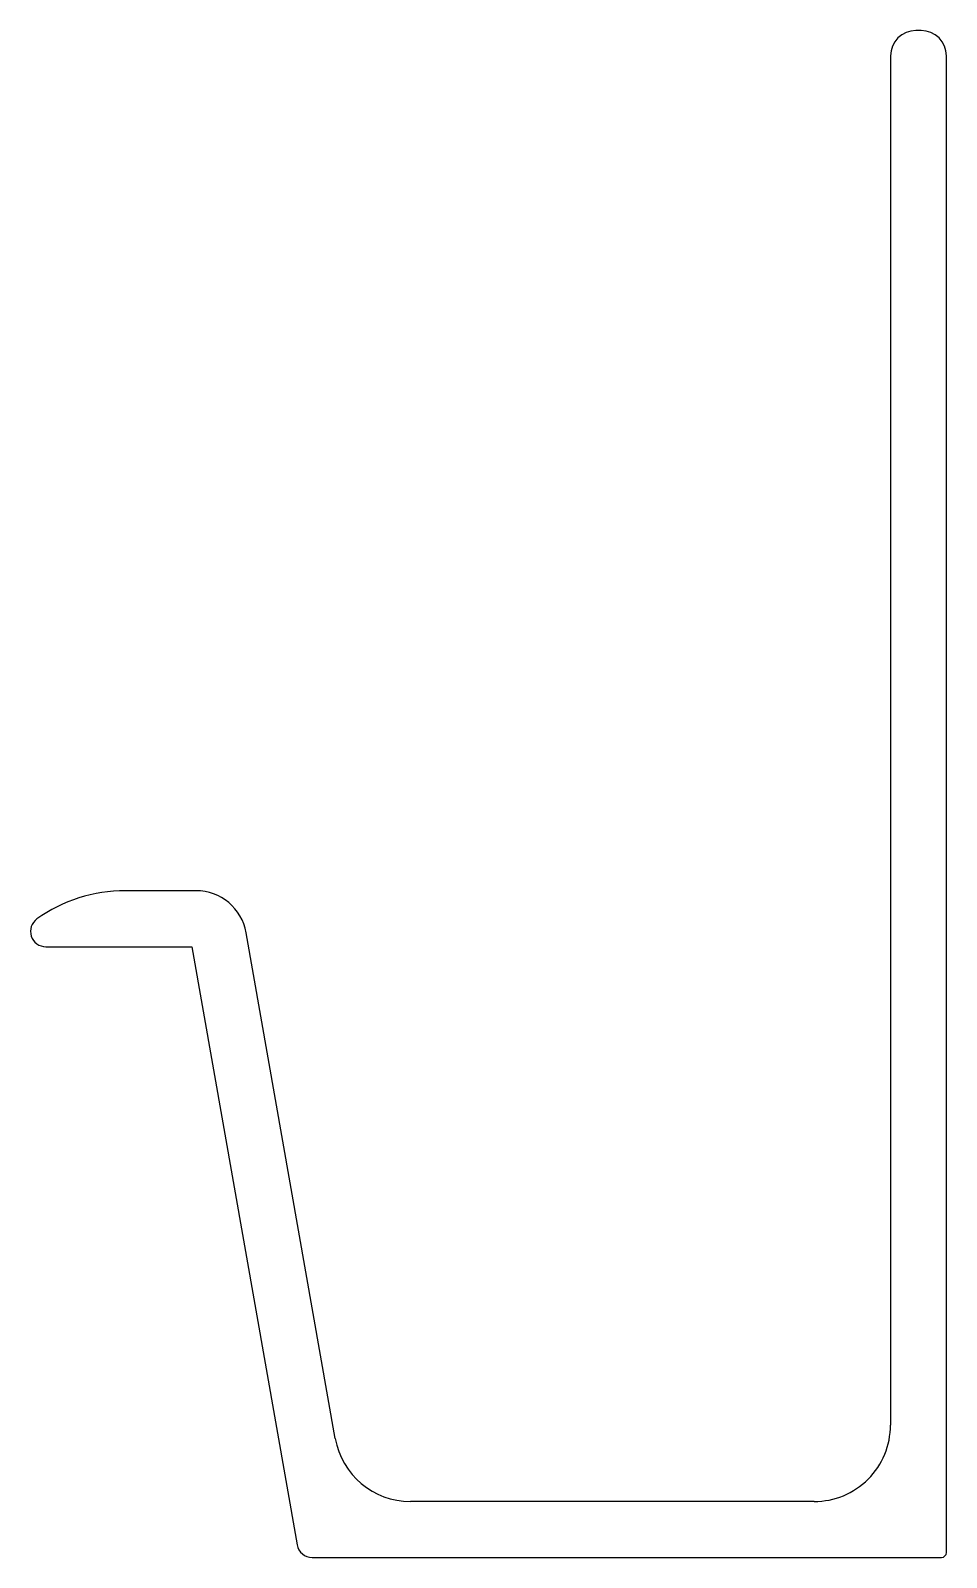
# Model space of a CAD drawing. Extents: x 1205.4 to 1223.4, y 2425.8 to 2455.8.
import ezdxf

# ---------------------------------------------------------------- set-up
doc = ezdxf.new("R2010")
doc.units = 0
doc.layers.get('0').update_dxf_attribs({"linetype": 'CONTINUOUS'})

msp = doc.modelspace()

# ---------------------------------------------------------------- linework, layer by layer
for p, q in [((1222.851, 2455.805), (1222.751, 2455.805)), ((1222.251, 2455.305), (1222.251, 2428.406)), ((1223.351, 2425.905), (1223.351, 2455.305)), ((1208.603, 2438.905), (1207.215, 2438.905)), ((1205.651, 2437.805), (1208.519, 2437.805)), ((1208.519, 2437.805), (1210.591, 2426.053)), ((1211.339, 2428.145), (1209.588, 2438.079)), ((1211.339, 2428.145), (1211.339, 2428.145)), ((1220.751, 2426.905), (1212.816, 2426.905)), ((1210.887, 2425.805), (1223.251, 2425.805))]:
    msp.add_line(p, q)
for centre, radius, start, end in [((1222.751, 2455.305), 0.5, 90, 180), ((1222.851, 2455.305), 0.5, 0, 90), ((1207.216, 2435.905), 3, 90.0268, 125.4334), ((1208.603, 2437.905), 1, 10, 90), ((1205.651, 2438.105), 0.3, 125.4553, 270), ((1220.751, 2428.405), 1.5, 270, 0.0228), ((1212.816, 2428.405), 1.5, 190, 270), ((1210.886, 2426.105), 0.3, 190, 270.0081), ((1223.251, 2425.905), 0.1, 270, 360)]:
    msp.add_arc(centre, radius, start, end)

doc.saveas('drawing.dxf')
